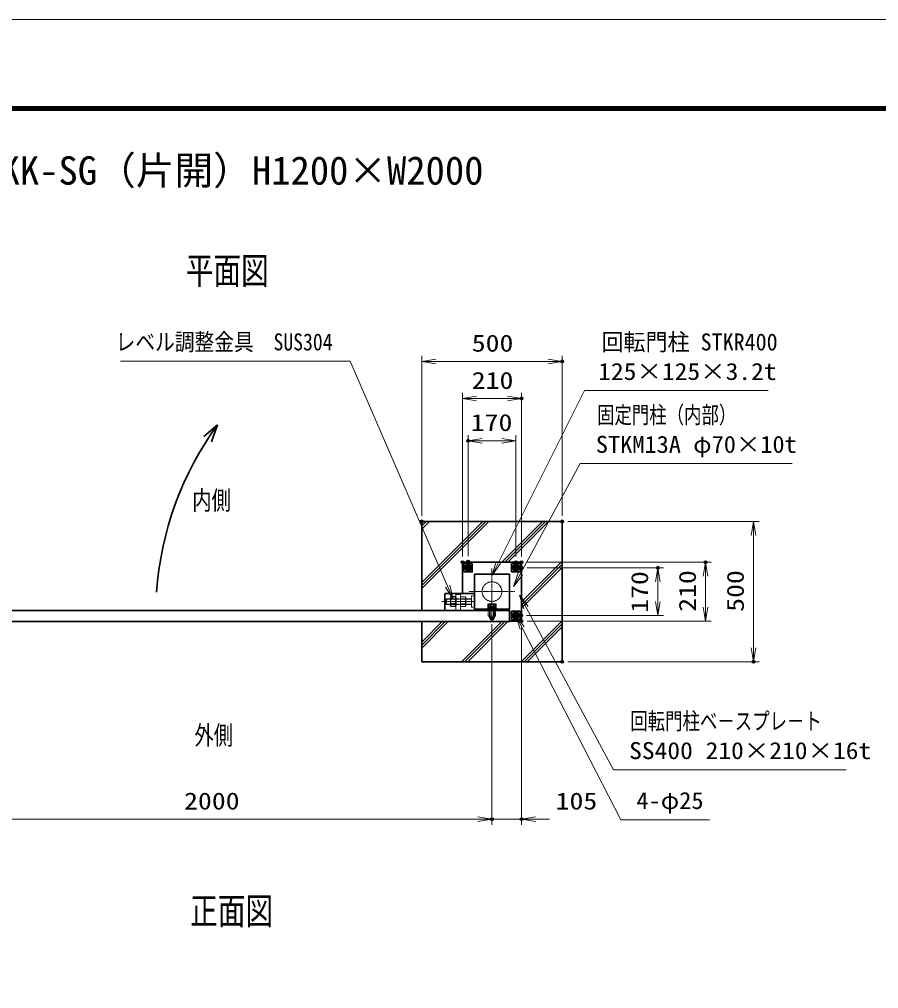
# Model space of a CAD drawing. Units: millimetres at full size. Extents: x -5940 to 5940, y -4200 to 4200.
# Drawn here: x -2706 to 353, y 748 to 4200 of the extents above; entities that cross this region are included whole.
import ezdxf
from ezdxf.enums import TextEntityAlignment as Align

# ---------------------------------------------------------------- set-up
doc = ezdxf.new("R2010")
doc.units = ezdxf.units.MM
doc.header["$LTSCALE"] = 20
doc.header["$PDMODE"] = 32
doc.header["$PDSIZE"] = 10
for name, pattern in [('DASHED', [7.5, 6, -1.5]), ('USER1', [18, 12, -1.5, 3, -1.5]), ('USER2', [9, 6, -0.75, 1.5, -0.75]), ('USER3', [3.75, 3, -0.75])]:
    doc.linetypes.add(name, pattern=pattern)
for name, color, linetype, lineweight in [('0-0_D-TTL', 7, 'Continuous', 18), ('0-1_軸線', 200, 'USER1', 15), ('0-2_隠れ線', 140, 'DASHED', 18), ('0-3_外形線', 7, 'Continuous', 35), ('0-4_寸法線', 4, 'Continuous', 18), ('0-5_0', 7, 'Continuous', 18), ('0-8_細線', 2, 'Continuous', 35), ('0-B_ねじ', 253, 'Continuous', 18), ('0-C_AM_0N', 7, 'Continuous', 50), ('0-D_AM_4N', 4, 'Continuous', 25), ('0-E_AM_7N', 6, 'USER2', 18), ('0-F_AM_3N', 140, 'USER3', 25), ('1-0_ハッチング', 253, 'Continuous', 13)]:
    doc.layers.add(name, color=color, linetype=linetype, lineweight=lineweight)
doc.layers.add('0-6_Defpoints', color=7, linetype='Continuous')
doc.layers.add('0-7_文字', color=254, linetype='Continuous')
doc.styles.add('ＭＳ ゴシック', font='')
doc.styles.get('ＭＳ ゴシック').set_extended_font_data('MS Gothic')

# ---------------------------------------------------------------- blocks, each defined once
blk = doc.blocks.new('PROFSP004L9486')
at = {"layer": '0-1_軸線'}
blk.add_line((-240, 0), (840, 0), dxfattribs=at)
at = {"layer": '0-3_外形線'}
for p, q in [((-16, 138.6), (-178.6, 138.6)), ((62, 160), (62, 0)), ((62, -160), (62, 0)), ((780, 160), (780, 0)), ((780, -160), (780, 0)), ((-16, -138.6), (-178.6, -138.6))]:
    blk.add_line(p, q, dxfattribs=at)
for points in [[(-200, 0), (-200, 240), (-178.6, 277.1), (-16, 277.1), (-16, 0)], [(-200, 0), (-200, -240), (-178.6, -277.1), (-16, -277.1), (-16, 0)], [(-16, 225), (0, 225), (0, 0)], [(-16, -225), (0, -225), (0, 0)], [(12, 160), (780, 160), (800, 140), (800, 0)], [(12, -160), (780, -160), (800, -140), (800, 0)]]:
    blk.add_lwpolyline(points, dxfattribs=at)
for centre, radius, start, end in [((-77.3, 207.8), 122.7, 145.61587, 214.38413), ((258.6, 0), 458.6, 162.41211, 197.58789), ((12, 172), 12, 180, 270), ((-77.3, -207.8), 122.7, 145.61587, 214.38413), ((12, -172), 12, 90, 180)]:
    blk.add_arc(centre, radius, start, end, dxfattribs=at)
at = {"layer": '0-B_ねじ'}
for p, q in [((62, 140), (12, 160)), ((62, 140), (800, 140)), ((62, -140), (12, -160)), ((62, -140), (800, -140))]:
    blk.add_line(p, q, dxfattribs=at)
blk = doc.blocks.new('PROFSP004KSH16')
at = {"layer": '0-3_外形線'}
for p, q in [((0, 186), (0, 0)), ((0, 13.2), (99.4, 26.5)), ((0, -186), (0, 0)), ((0, -13.2), (99.4, 0)), ((11.4, 268), (11.4, 14.8)), ((88, 268), (88, 25)), ((99.4, 186), (99.4, 0)), ((99.4, -186), (99.4, 0)), ((11.4, -268), (11.4, -11.7)), ((88, -268), (88, -1.5))]:
    blk.add_line(p, q, dxfattribs=at)
for points in [[(49.7, 268), (11.4, 268), (3.4, 260), (0, 186)], [(99.4, 186), (96, 260), (88, 268), (49.7, 268)], [(49.7, -268), (11.4, -268), (3.4, -260), (0, -186)], [(99.4, -186), (96, -260), (88, -268), (49.7, -268)]]:
    blk.add_lwpolyline(points, dxfattribs=at)
blk = doc.blocks.new('PROFSP004K8916')
at = {"layer": '0-3_外形線'}
blk.add_lwpolyline([(0, -300), (60, -300), (60, 300), (0, 300)], close=True, dxfattribs=at)
blk = doc.blocks.new('U23')
at = {"layer": '0-C_AM_0N'}
blk.add_lwpolyline([(-1880, 1596.1), (-1700, 1492.2), (-1520, 1596.1), (-1520, 1803.9), (-1700, 1907.8), (-1880, 1803.9)], close=True, dxfattribs=at)
for radius in [180, 101.1]:
    blk.add_circle((-1700, 1700), radius, dxfattribs=at)
at = {"layer": '0-D_AM_4N'}
blk.add_arc((-1700, 1700), 120, 260, 170, dxfattribs=at)
at = {"layer": '0-E_AM_7N'}
for p, q in [((-1928.6, 1700), (-1471.4, 1700)), ((-1700, 1928.6), (-1700, 1471.4))]:
    blk.add_line(p, q, dxfattribs=at)
blk = doc.blocks.new('U24')
at = {"layer": '0-C_AM_0N'}
blk.add_lwpolyline([(1520, 1596.1), (1700, 1492.2), (1880, 1596.1), (1880, 1803.9), (1700, 1907.8), (1520, 1803.9)], close=True, dxfattribs=at)
for radius in [180, 101.1]:
    blk.add_circle((1700, 1700), radius, dxfattribs=at)
at = {"layer": '0-D_AM_4N'}
blk.add_arc((1700, 1700), 120, 260, 170, dxfattribs=at)
at = {"layer": '0-E_AM_7N'}
for p, q in [((1471.4, 1700), (1928.6, 1700)), ((1700, 1928.6), (1700, 1471.4))]:
    blk.add_line(p, q, dxfattribs=at)
blk = doc.blocks.new('U25')
at = {"layer": '0-C_AM_0N'}
blk.add_lwpolyline([(1520, -1803.9), (1700, -1907.8), (1880, -1803.9), (1880, -1596.1), (1700, -1492.2), (1520, -1596.1)], close=True, dxfattribs=at)
for radius in [180, 101.1]:
    blk.add_circle((1700, -1700), radius, dxfattribs=at)
at = {"layer": '0-D_AM_4N'}
blk.add_arc((1700, -1700), 120, 260, 170, dxfattribs=at)
at = {"layer": '0-E_AM_7N'}
for p, q in [((1471.4, -1700), (1928.6, -1700)), ((1700, -1471.4), (1700, -1928.6))]:
    blk.add_line(p, q, dxfattribs=at)
blk = doc.blocks.new('A$C349E2BCA')
at = {"layer": '0-2_隠れ線'}
for p, q in [((-714.9, 581.1), (-714.9, -588.9)), ((-714.9, -588.9), (1355.1, -588.9))]:
    blk.add_line(p, q, dxfattribs=at)
at = {"layer": '0-3_外形線'}
for p, q in [((1355.1, 581.1), (-744.9, 581.1)), ((-744.9, 581.1), (-744.9, -588.9)), ((-714.9, -618.9), (1355.1, -618.9))]:
    blk.add_line(p, q, dxfattribs=at)
blk.add_lwpolyline([(1355.1, -618.9), (1355.1, 581.1), (-744.9, 581.1)], dxfattribs=at)
blk.add_arc((-714.9, -588.9), 30, 180, 270, dxfattribs=at)
blk = doc.blocks.new('U26')
at = {"layer": '0-F_AM_3N'}
for p, q in [((-1673.2, 346.5), (-1700, 300)), ((-1700, 300), (-1700, -300)), ((-1346.8, 346.5), (-1673.2, 346.5)), ((-1346.8, 173.3), (-1673.2, 173.3)), ((-1346.8, 346.5), (-1320, 300)), ((-1320, 300), (-1320, -300)), ((-1673.2, -346.5), (-1700, -300)), ((-1346.8, -173.3), (-1673.2, -173.3)), ((-1346.8, -346.5), (-1673.2, -346.5)), ((-1346.8, -346.5), (-1320, -300))]:
    blk.add_line(p, q, dxfattribs=at)
for centre, radius, start, end in [((-1546.8, 259.9), 153.2, 154.43847, 214.43847), ((-1127.6, 0), 572.4, 162.38303, 197.61697), ((-1473.2, 259.9), 153.2, 325.56153, 25.56153), ((-1892.4, 0), 572.4, 342.38303, 17.61697), ((-1546.8, -259.9), 153.2, 145.56153, 205.56153), ((-1473.2, -259.9), 153.2, 334.43847, 34.43847)]:
    blk.add_arc(centre, radius, start, end, dxfattribs=at)
blk = doc.blocks.new('U27')
at = {"layer": '0-2_隠れ線', "linetype": 'USER3'}
for p, q in [((-973.2, 346.5), (-1000, 300)), ((-1000, 300), (-1000, -300)), ((-646.8, 346.5), (-973.2, 346.5)), ((-646.8, 173.3), (-973.2, 173.3)), ((-646.8, 346.5), (-620, 300)), ((-620, 300), (-620, -300)), ((-973.2, -346.5), (-1000, -300)), ((-646.8, -173.3), (-973.2, -173.3)), ((-646.8, -346.5), (-973.2, -346.5)), ((-646.8, -346.5), (-620, -300))]:
    blk.add_line(p, q, dxfattribs=at)
for centre, radius, start, end in [((-846.8, 259.9), 153.2, 154.43847, 214.43847), ((-427.6, 0), 572.4, 162.38303, 197.61697), ((-773.2, 259.9), 153.2, 325.56153, 25.56153), ((-1192.4, 0), 572.4, 342.38303, 17.61697), ((-846.8, -259.9), 153.2, 145.56153, 205.56153), ((-773.2, -259.9), 153.2, 334.43847, 34.43847)]:
    blk.add_arc(centre, radius, start, end, dxfattribs=at)
blk = doc.blocks.new('dgdgagagd')
at = {"layer": '0-1_軸線'}
blk.add_line((89.7, 0), (-2340.3, 0), dxfattribs=at)
at = {"layer": '0-2_隠れ線'}
for p, q in [((-1975, 200), (-2000, 175)), ((-200, 175), (-2000, 175)), ((-2000, 175), (-2000, 0)), ((-1975, 200), (-1975, 0)), ((-200, 200), (-1975, 200)), ((-1975, -200), (-1975, 0)), ((-1320, 500), (-1320, -630)), ((-1320, 500), (-1000, 500)), ((-1000, 500), (-1000, -630)), ((-200, 400), (-200, -400)), ((0, 400), (-200, 400)), ((-200, -175), (-2000, -175)), ((-200, -400), (0, -400))]:
    blk.add_line(p, q, dxfattribs=at)
blk.add_lwpolyline([(-200, -200), (-1975, -200), (-2000, -175), (-2000, 0)], dxfattribs=at)
blk.add_blockref('U27', (0, 0), dxfattribs=at)
at = {"layer": '0-F_AM_3N'}
blk.add_blockref('U26', (0, 0), dxfattribs=at)
blk = doc.blocks.new('fffjgkkhk')
at = {"layer": '0-1_軸線'}
for p, q in [((0, 1642.4), (0, -1642.4)), ((-1623.7, 0), (1623.7, 0))]:
    blk.add_line(p, q, dxfattribs=at)
at = {"layer": '0-2_隠れ線'}
for p, q in [((-160, -1750), (-160, -1250)), ((-120, -1750), (-120, -1250)), ((120, -1750), (120, -1250)), ((160, -1750), (160, -1250)), ((260, -1750), (260, -1340))]:
    blk.add_line(p, q, dxfattribs=at)
blk.add_lwpolyline([(260, -1750), (-260, -1750), (-260, -1340)], dxfattribs=at)
for centre, radius in [((-1700, 1700), 250), ((1700, 1700), 250), ((0, 0), 700), ((1700, -1700), 250)]:
    blk.add_circle(centre, radius, dxfattribs=at)
at = {"layer": '0-3_外形線'}
for p, q in [((2100, 2100), (-2100, 2100)), ((-2100, 2100), (-2100, -140)), ((1250, 1250), (-1250, 1250)), ((-1250, 1250), (-1250, -1250)), ((1250, -1250), (1250, 1250)), ((-1250, -1250), (1250, -1250)), ((-360, -1340), (-360, -1250)), ((360, -1340), (360, -1250))]:
    blk.add_line(p, q, dxfattribs=at)
blk.add_lwpolyline([(2100, 2100), (2100, -2100), (1250, -2100)], dxfattribs=at)
for points in [[(-2000, 1400), (-1400, 1400), (-1400, 2000), (-2000, 2000)], [(1400, 1400), (2000, 1400), (2000, 2000), (1400, 2000)], [(1400, -2000), (2000, -2000), (2000, -1400), (1400, -1400)]]:
    blk.add_lwpolyline(points, close=True, dxfattribs=at)
blk.add_blockref('dgdgagagd', (-1250, -710), dxfattribs=at)
at = {"layer": '0-3_外形線', "xscale": -1, "rotation": 180}
blk.add_blockref('A$C349E2BCA', (-2605.1, -758.9), dxfattribs=at)
at = {"layer": '0-5_0'}
for name, p, rotation in [('PROFSP004K8916', (0, -1250), 90), ('PROFSP004L9486', (0, -1090.6), 270), ('PROFSP004KSH16', (0, -1190), 90)]:
    blk.add_blockref(name, p, dxfattribs=dict(at, rotation=rotation))
at = {"layer": '0-C_AM_0N'}
for name in ['U23', 'U24', 'U25']:
    blk.add_blockref(name, (0, 0), dxfattribs=at)
blk = doc.blocks.new('_Open')
at = {"layer": '0-5_0'}
blk.add_line((-20, 3.333), (0, 0), dxfattribs=at)
blk.add_lwpolyline([(-20, -3.333), (0, 0), (-20, 0)], dxfattribs=at)
blk = doc.blocks.new('S35')
at = {"layer": '0-4_寸法線'}
for points in [[(-15299698.6, 55049290.2), (-15312766.6, 55049290.2), (-15318902.6, 55037048.9), (-15319350.7, 55036154.9)], [(-15319051.6, 55037123.6), (-15319350.7, 55036154.9), (-15318753.6, 55036974.2)]]:
    blk.add_lwpolyline(points, dxfattribs=at)
at = {"layer": '0-4_寸法線', "color": 254, "style": 'ＭＳ ゴシック'}
for s, width, p in [('回転門柱 STKR400', 0.95, (-15311570.3, 55051787.1)), ('125×125×3.2t', 1.1, (-15311794.6, 55049687.1))]:
    blk.add_text(s, height=1212, dxfattribs=dict(at, width=width)).set_placement(p, align=Align.BOTTOM_LEFT)
blk = doc.blocks.new('S36')
at = {"layer": '0-4_寸法線'}
for points in [[(-15297995, 55044097.7), (-15313079, 55044097.7), (-15317343.8, 55036223.2), (-15317820.1, 55035343.9)], [(-15317490.4, 55036302.6), (-15317820.1, 55035343.9), (-15317197.3, 55036143.9)]]:
    blk.add_lwpolyline(points, dxfattribs=at)
at = {"layer": '0-4_寸法線', "color": 254, "style": 'ＭＳ ゴシック'}
for s, width, p in [('固定門柱（内部）', 0.75, (-15311882.6, 55046594.5)), ('STKM13A φ70×10t', 1.05, (-15311963, 55044494.5))]:
    blk.add_text(s, height=1212, dxfattribs=dict(at, width=width)).set_placement(p, align=Align.BOTTOM_LEFT)
blk = doc.blocks.new('S37')
at = {"layer": '0-4_寸法線'}
for points in [[(-15294136.4, 55022284.1), (-15310708.4, 55022284.1), (-15316933.5, 55033836.2), (-15317407.9, 55034716.5)], [(-15316786.8, 55033915.2), (-15317407.9, 55034716.5), (-15317080.2, 55033757.1)]]:
    blk.add_lwpolyline(points, dxfattribs=at)
at = {"layer": '0-4_寸法線', "color": 254, "style": 'ＭＳ ゴシック'}
for s, width, p in [('回転門柱ベ－スプレ－ト', 0.75, (-15309512, 55024781)), ('SS400 210×210×16t', 1.1, (-15309592.4, 55022681))]:
    blk.add_text(s, height=1212, dxfattribs=dict(at, width=width)).set_placement(p, align=Align.BOTTOM_LEFT)
blk = doc.blocks.new('S38')
at = {"layer": '0-4_寸法線'}
for points in [[(-15303882.2, 55018727.2), (-15310191.8, 55018727.2), (-15317203.9, 55032386.9), (-15317660.5, 55033276.5)], [(-15317055.6, 55032463), (-15317660.5, 55033276.5), (-15317352.1, 55032310.8)]]:
    blk.add_lwpolyline(points, dxfattribs=at)
at = {"layer": '0-4_寸法線', "color": 254, "style": 'ＭＳ ゴシック', "width": 1.05}
blk.add_text('4-φ25', height=1212, dxfattribs=at).set_placement((-15309075.8, 55019124.1), align=Align.BOTTOM_LEFT)
blk = doc.blocks.new('S39')
at = {"layer": '0-4_寸法線'}
for points in [[(-15345807.3, 55051393.9), (-15329456.1, 55051393.9), (-15322517.7, 55035359.3), (-15322120.5, 55034441.5)], [(-15322670.6, 55035293.1), (-15322120.5, 55034441.5), (-15322364.7, 55035425.5)]]:
    blk.add_lwpolyline(points, dxfattribs=at)
at = {"layer": '0-4_寸法線', "color": 254, "style": 'ＭＳ ゴシック', "width": 0.85}
blk.add_text('レベル調整金具\u3000SUS304', height=1212, dxfattribs=at).set_placement((-15346152.9, 55051790.8), align=Align.BOTTOM_LEFT)

msp = doc.modelspace()

# ---------------------------------------------------------------- linework, layer by layer
at = {"layer": '0-0_D-TTL'}
for points in [[(-5940, -4200), (5940, -4200), (5940, 4200), (-5940, 4200)], [(-5558.14, 3889.71), (5558.14, 3889.71), (5558.14, -3888.86), (-5558.14, -3888.86)], [(-5554.61, 3886.18), (5554.61, 3886.18), (5554.61, -3885.32), (-5554.61, -3885.32)], [(-5551.07, 3882.64), (5551.07, 3882.64), (5551.07, -3881.79), (-5551.07, -3881.79)], [(-5547.54, 3879.11), (5547.54, 3879.11), (5547.54, -3878.25), (-5547.54, -3878.25)], [(-5544, 3875.57), (5544, 3875.57), (5544, -3874.71), (-5544, -3874.71)]]:
    msp.add_lwpolyline(points, close=True, dxfattribs=at)
at = {"layer": '0-3_外形線'}
msp.add_lwpolyline([(-1273.52, 2055.04), (-1273.52, 1912.04), (-773.52, 1912.04), (-773.52, 2412.04), (-1273.52, 2412.04), (-1273.52, 2095.04)], dxfattribs=at)
msp.add_lwpolyline([(-2981.02, 2095.04), (-961.02, 2095.04), (-961.02, 2055.04), (-2981.02, 2055.04)], close=True, dxfattribs=at)
at = {"layer": '0-4_寸法線'}
for p, q in [((-1273.52, 2432.04), (-1273.52, 3002.06)), ((-1273.52, 2982.06), (-773.52, 2982.06)), ((-773.52, 2432.04), (-773.52, 3002.06)), ((-1128.52, 2287.04), (-1128.52, 2869.34)), ((-918.52, 2287.04), (-918.52, 2869.34)), ((-1128.52, 2849.34), (-918.52, 2849.34)), ((-1108.52, 2288.66), (-1108.52, 2719.34)), ((-938.52, 2699.34), (-1108.52, 2699.34)), ((-938.52, 2286.49), (-938.52, 2719.34)), ((-753.52, 2412.04), (-72.39, 2412.04)), ((-92.39, 2412.04), (-92.39, 1912.04)), ((-899.08, 2247.04), (-413.11, 2247.04)), ((-898.52, 2267.04), (-243.11, 2267.04)), ((-433.11, 2077.04), (-433.11, 2247.04)), ((-263.11, 2057.04), (-263.11, 2267.04)), ((-900.04, 2077.04), (-413.11, 2077.04)), ((-1023.52, 2045.51), (-1023.52, 1331.36)), ((-1023.52, 2045.51), (-1023.52, 1331.36)), ((-918.52, 2037.04), (-918.52, 1331.36)), ((-898.52, 2057.04), (-243.11, 2057.04)), ((-753.52, 1912.04), (-72.39, 1912.04)), ((-3023.52, 1351.36), (-1023.52, 1351.36)), ((-1073.52, 1351.36), (-1123.52, 1351.36)), ((-1023.52, 1351.36), (-918.52, 1351.36)), ((-868.52, 1351.36), (-818.52, 1351.36))]:
    msp.add_line(p, q, dxfattribs=at)
at = {"layer": '0-6_Defpoints'}
for p in [(-773.52, 2982.06), (-918.52, 2849.34), (-1108.52, 2699.34), (-1273.52, 2412.04), (-773.52, 2412.04), (-773.52, 2412.04), (-1128.52, 2267.04), (-1108.52, 2268.66), (-938.52, 2266.49), (-919.08, 2247.04), (-918.52, 2267.04), (-918.52, 2267.04), (-433.11, 2247.04), (-263.11, 2267.04), (-920.04, 2077.04), (-1023.52, 2065.51), (-918.52, 2057.04), (-918.52, 2057.04), (-773.52, 1912.04), (-92.39, 1912.04), (-1023.52, 1351.36), (-918.52, 1351.36)]:
    msp.add_point(p, dxfattribs=at)
at = {"layer": '0-8_細線'}
for q in [(-2048.52, 2714.11), (-2021.45, 2695.6)]:
    msp.add_line((-2000.46, 2755.37), q, dxfattribs=at)
msp.add_arc((-1077.11, 2082.31), 1142.63, 143.9103, 176.11605, dxfattribs=at)
at = {"layer": '1-0_ハッチング'}
for p, q in [((-1273.52, 2406.52), (-1268, 2412.04)), ((-1273.52, 2194.38), (-1055.87, 2412.04)), ((-1273.52, 2395.64), (-1257.13, 2412.04)), ((-1273.52, 2183.51), (-1044.99, 2412.04)), ((-1273.52, 2384.77), (-1246.25, 2412.04)), ((-1273.52, 2172.63), (-1034.12, 2412.04)), ((-988.74, 2267.04), (-843.74, 2412.04)), ((-977.86, 2267.04), (-832.86, 2412.04)), ((-966.99, 2267.04), (-821.99, 2412.04)), ((-918.52, 2125.12), (-773.52, 2270.12)), ((-918.52, 2114.24), (-773.52, 2259.24)), ((-918.52, 2103.37), (-773.52, 2248.37)), ((-1273.52, 1982.25), (-1200.74, 2055.04)), ((-1273.52, 1971.38), (-1189.86, 2055.04)), ((-1273.52, 1960.5), (-1178.99, 2055.04)), ((-1131.6, 1912.04), (-988.6, 2055.04)), ((-1120.73, 1912.04), (-977.73, 2055.04)), ((-1109.85, 1912.04), (-966.85, 2055.04)), ((-919.47, 1912.04), (-773.52, 2057.99)), ((-908.6, 1912.04), (-773.52, 2047.11)), ((-897.72, 1912.04), (-773.52, 2036.24))]:
    msp.add_line(p, q, dxfattribs=at)

# ---------------------------------------------------------------- block references
at = {"layer": '0-3_外形線', "xscale": 0.05, "yscale": 0.05}
msp.add_blockref('fffjgkkhk', (-1023.52, 2162.04), dxfattribs=at)
at = {"layer": '0-4_寸法線'}
for name, p, xscale, yscale in [('S39', (764944.5, -2749586.79), 0.05, 0.05), ('S35', (764944.5, -2749586.79), 0.05, 0.05), ('_Open', (-773.52, 2982.06), 2.5, 2.5), ('_Open', (-918.52, 2849.34), 2.5, 2.5), ('S36', (764944.5, -2749586.79), 0.05, 0.05), ('_Open', (-938.52, 2699.34), 2.5, 2.5), ('S37', (764944.5, -2749586.79), 0.05, 0.05), ('S38', (764944.5, -2749586.79), 0.05, 0.05), ('_Open', (-1023.52, 1351.36), 2.5, 2.5), ('_Open', (-1023.52, 1351.36), 2.5, 2.5)]:
    msp.add_blockref(name, p, dxfattribs=dict(at, xscale=xscale, yscale=yscale))
at = {"layer": '0-4_寸法線', "xscale": 2.5, "yscale": 2.5}
for p, rotation in [((-1273.52, 2982.06), 180), ((-1128.52, 2849.34), 180), ((-1108.52, 2699.34), 180), ((-92.39, 2412.04), 90), ((-433.11, 2247.04), 90), ((-263.11, 2267.04), 90), ((-433.11, 2077.04), 270), ((-263.11, 2057.04), 270), ((-92.39, 1912.04), 270), ((-918.52, 1351.36), 180)]:
    msp.add_blockref('_Open', p, dxfattribs=dict(at, rotation=rotation))

# ---------------------------------------------------------------- texts
at = {"layer": '0-4_寸法線', "color": 254, "style": 'ＭＳ ゴシック', "width": 1.2}
for s, p in [('500', (-1095.52, 2998.4)), ('210', (-1095.52, 2865.68)), ('170', (-1099.12, 2715.68)), ('2000', (-2119.52, 1367.7)), ('105', (-796.94, 1367.7))]:
    msp.add_text(s, height=60.56, dxfattribs=at).set_placement(p, align=Align.BOTTOM_LEFT)
for s, p in [('170', (-449.45, 2086.44)), ('210', (-279.45, 2090.04)), ('500', (-108.73, 2090.04))]:
    msp.add_text(s, height=60.56, rotation=90, dxfattribs=at).set_placement(p, align=Align.BOTTOM_LEFT)
at = {"layer": '0-7_文字', "style": 'ＭＳ ゴシック'}
msp.add_text('TKK-SG（片開）H1200×W2000', height=101, dxfattribs=at).set_placement((-2841.32, 3581.12), align=Align.BOTTOM_LEFT)
at = {"layer": '0-7_文字', "style": 'ＭＳ ゴシック', "width": 0.75}
for s, height, p in [('平面図', 96.19, (-2113.46, 3228.15)), ('内側', 67.3, (-2090.57, 2433.34)), ('外側', 67.3, (-2082.64, 1596.6)), ('正面図', 96.19, (-2097.83, 947.41))]:
    msp.add_text(s, height=height, dxfattribs=at).set_placement(p, align=Align.BOTTOM_LEFT)

doc.saveas('drawing.dxf')
